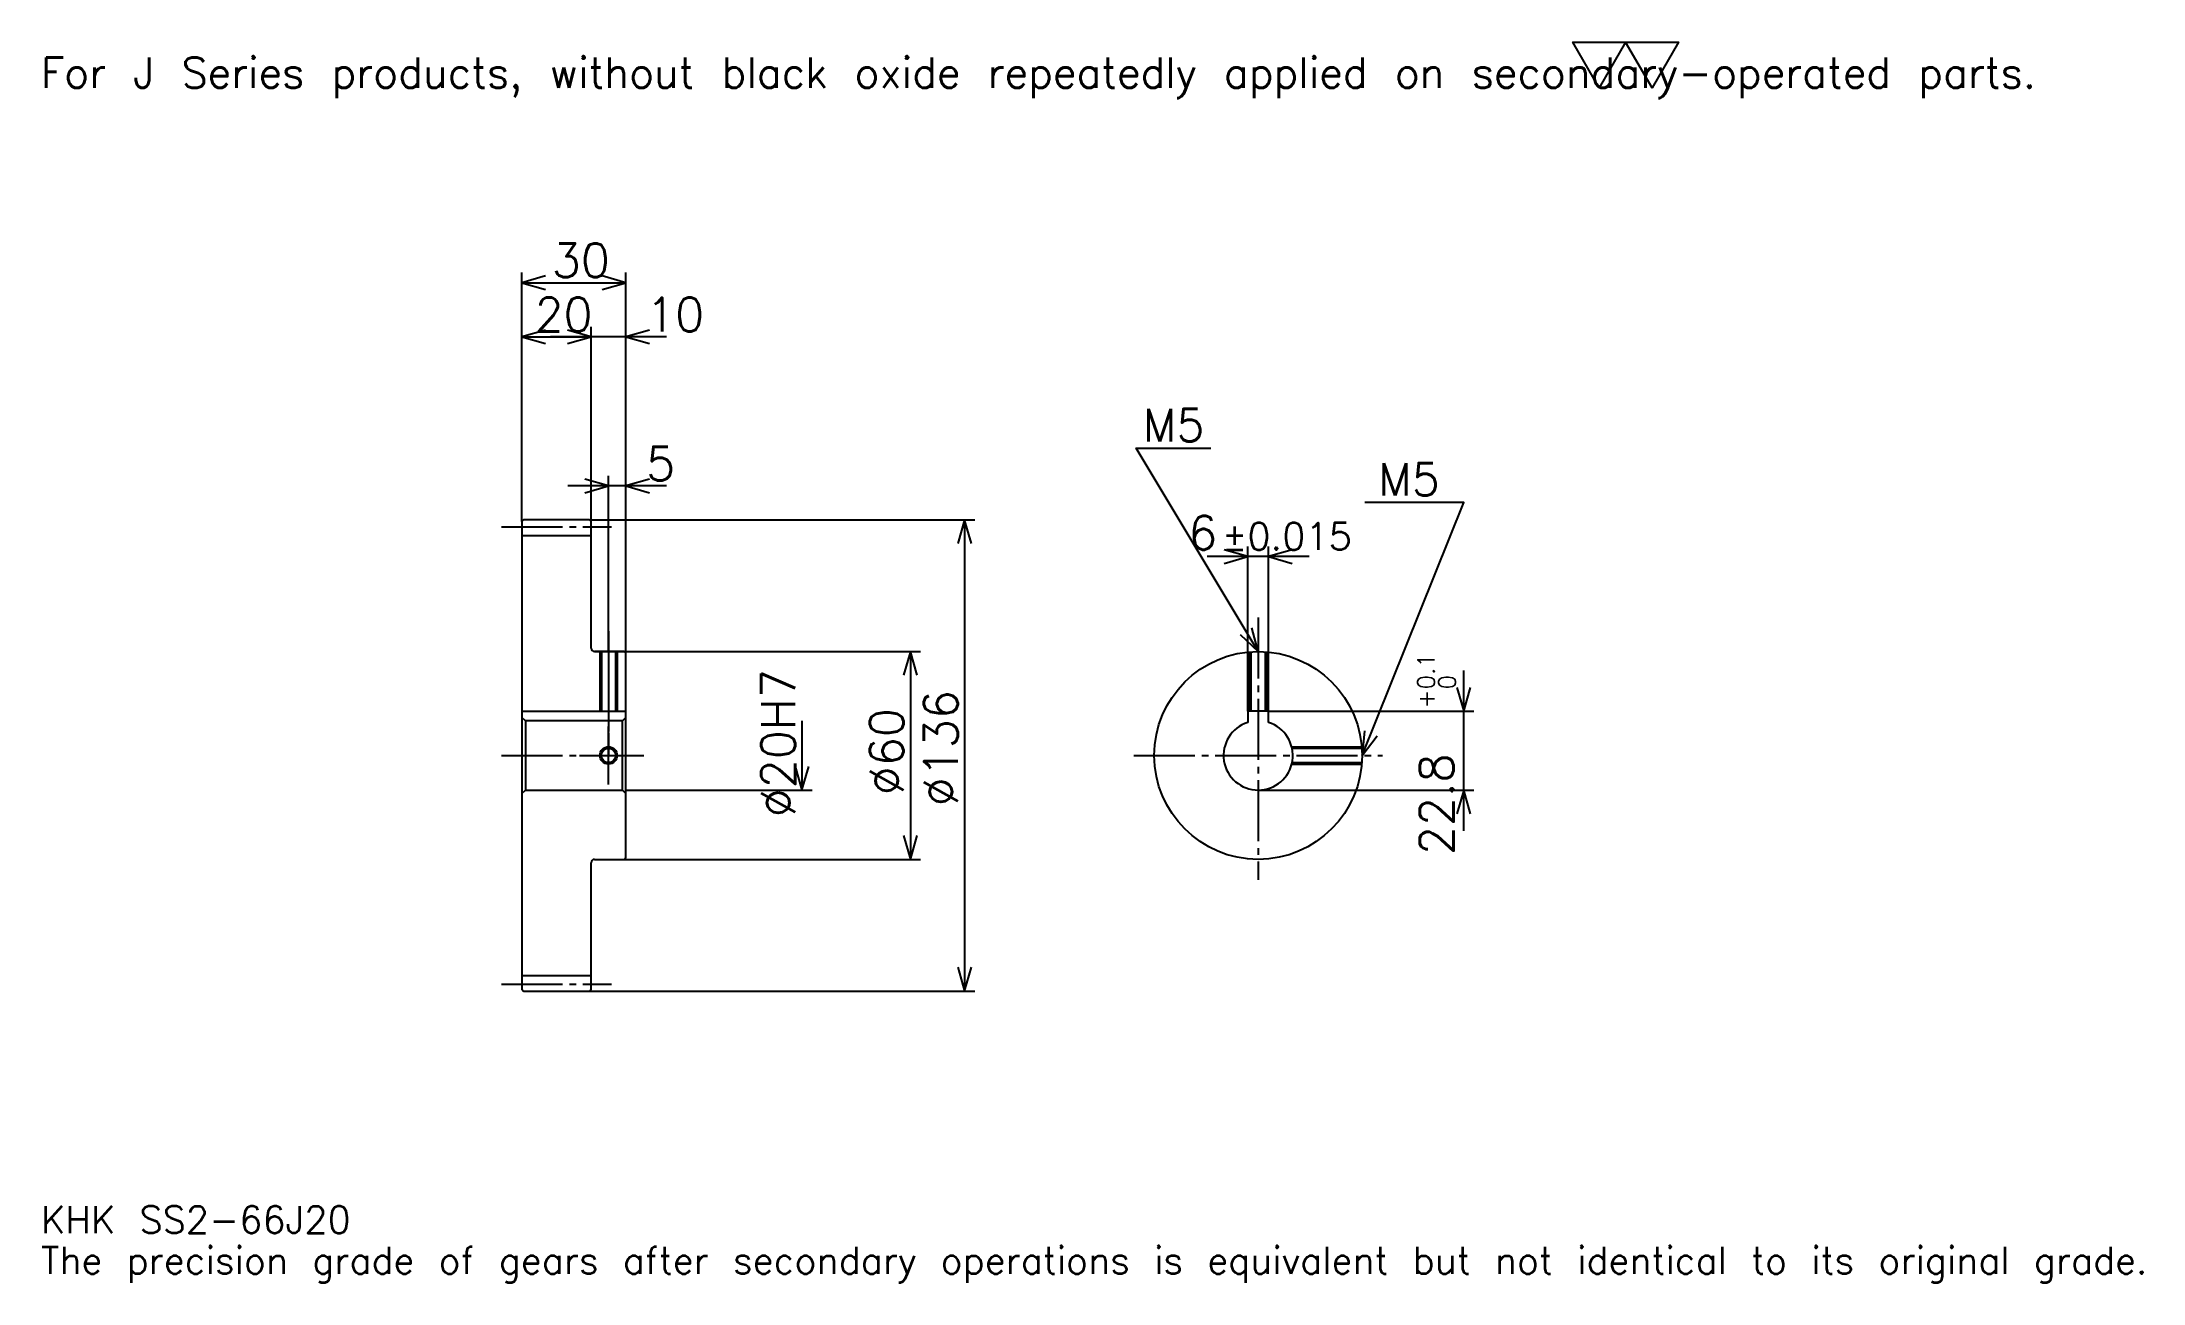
# Model space of a CAD drawing. Extents: x 20 to 627, y 7 to 365.
import ezdxf

# ---------------------------------------------------------------- set-up
doc = ezdxf.new("R2010")
doc.units = 0
doc.linetypes.add('DASHDOT', pattern=[23.478262, 17.608696, -1.956522, 1.956522, -1.956522])
doc.layers.get('0').update_dxf_attribs({"linetype": 'CONTINUOUS'})
doc.layers.add('DASHDOT', color=6, linetype='DASHDOT')
doc.styles.add('KANJI', font='TXT', dxfattribs={"bigfont": 'BIGFONT'})

msp = doc.modelspace()

# ---------------------------------------------------------------- linework, layer by layer
at = {"color": 5}
for p, q in [((158.478271, 227.456512), (158.478271, 298.869568)), ((188.478271, 227.456512), (188.478271, 298.869568)), ((158.478271, 295.934784), (188.478271, 295.934784)), ((158.478271, 280.282593), (178.478271, 280.282593)), ((200.217407, 280.282593), (166.739136, 280.282593)), ((178.478271, 227.456512), (178.478271, 283.217377)), ((200.217407, 237.23912), (171.739136, 237.23912)), ((183.478271, 227.456512), (183.478271, 240.173904)), ((158.478271, 226.956512), (158.478271, 227.456512)), ((177.978271, 227.456512), (188.478271, 227.456512)), ((178.478271, 226.956512), (178.478271, 227.456512)), ((183.478271, 189.456512), (183.478271, 227.456512)), ((183.478271, 189.456512), (183.478271, 227.456512)), ((188.478271, 227.456512), (289.239136, 227.456512)), ((188.478271, 188.956512), (188.478271, 227.456512)), ((286.304352, 227.456512), (286.304352, 91.456512)), ((368.086975, 172.256516), (368.086975, 219.782593)), ((374.086975, 172.256516), (374.086975, 219.782593)), ((385.826111, 216.847809), (356.347839, 216.847809)), ((179.478271, 189.456512), (188.478271, 189.456512)), ((188.478271, 189.456512), (273.586975, 189.456512)), ((270.652191, 189.456512), (270.652191, 129.456512)), ((430.434784, 137.717377), (430.434784, 183.995636)), ((374.086975, 172.256516), (433.369568, 172.256516)), ((239.347839, 169.456512), (239.347839, 149.456512)), ((188.478271, 149.456512), (242.282623, 149.456512)), ((371.086975, 149.456512), (433.369568, 149.456512)), ((179.478271, 129.456512), (188.478271, 129.456512)), ((188.478271, 129.456512), (273.586975, 129.456512)), ((177.978271, 91.456512), (188.478271, 91.456512)), ((188.478271, 91.456512), (289.239136, 91.456512))]:
    msp.add_line(p, q, dxfattribs=at)
at = {"color": 4}
for p, q in [((158.478271, 222.956512), (178.478271, 222.956512)), ((158.478271, 172.256516), (188.478271, 172.256516)), ((187.478271, 169.456512), (188.478271, 170.456512)), ((159.478271, 169.456512), (159.478271, 149.456512)), ((187.478271, 149.456512), (188.478271, 148.456512)), ((158.478271, 95.956512), (178.478271, 95.956512))]:
    msp.add_line(p, q, dxfattribs=at)
at = {"color": 7}
msp.add_lwpolyline([(469.565216, 352.17392), (461.934784, 365.399994), (492.456512, 365.399994), (484.82608, 352.17392), (477.195648, 365.399994), (469.565216, 352.17392)], dxfattribs=at)
at = {"color": 5}
for points in [[(165.326096, 297.891296), (158.478271, 295.934784), (165.326096, 293.978271)], [(181.630447, 293.978271), (188.478271, 295.934784), (181.630447, 297.891296)], [(165.326096, 282.239136), (158.478271, 280.282593), (165.326096, 278.32608)], [(171.630447, 278.32608), (178.478271, 280.282593), (171.630447, 282.239136)], [(171.630447, 278.32608), (178.478271, 280.282593), (171.630447, 282.239136)], [(195.326096, 282.239136), (188.478271, 280.282593), (195.326096, 278.32608)], [(371.086975, 189.456512), (335.869568, 248.152161), (357.391296, 248.152161)], [(176.630447, 235.282593), (183.478271, 237.23912), (176.630447, 239.195648)], [(195.326096, 239.195648), (188.478271, 237.23912), (195.326096, 235.282593)], [(401.086975, 159.456512), (430.434784, 232.5), (401.869568, 232.5)], [(288.260864, 220.608688), (286.304352, 227.456512), (284.347839, 220.608688)], [(361.239136, 214.891296), (368.086975, 216.847809), (361.239136, 218.804337)], [(380.934784, 218.804337), (374.086975, 216.847809), (380.934784, 214.891296)], [(365.886078, 194.321854), (371.086975, 189.456512), (369.241486, 196.335098)], [(272.608704, 182.608688), (270.652191, 189.456512), (268.695679, 182.608688)], [(428.478271, 179.10434), (430.434784, 172.256516), (432.391296, 179.10434)], [(401.824493, 166.54007), (401.086975, 159.456512), (405.455444, 165.081207)], [(237.391327, 156.304337), (239.347839, 149.456512), (241.304352, 156.304337)], [(432.391296, 142.608688), (430.434784, 149.456512), (428.478271, 142.608688)], [(268.695679, 136.304337), (270.652191, 129.456512), (272.608704, 136.304337)], [(284.347839, 98.304337), (286.304352, 91.456512), (288.260864, 98.304337)]]:
    msp.add_lwpolyline(points, dxfattribs=at)
at = {"color": 4}
for points in [[(178.478271, 190.456512), (178.478271, 226.956512), (177.978271, 227.456512), (158.978271, 227.456512), (158.478271, 226.956512), (158.478271, 148.456512)], [(179.478271, 129.456512), (187.978271, 129.456512), (188.478271, 129.956512), (188.478271, 188.956512), (187.978271, 189.456512), (179.478271, 189.456512)], [(180.978271, 189.456512), (180.978271, 172.256516)], [(181.413269, 189.456512), (181.413269, 172.256516)], [(185.543274, 189.456512), (185.543274, 172.256516)], [(185.978271, 189.456512), (185.978271, 172.256516)], [(368.586975, 172.256516), (368.586975, 189.352173)], [(369.021973, 172.256516), (369.021973, 189.385361)], [(373.151978, 172.256516), (373.151978, 189.385361)], [(373.586975, 172.256516), (373.586975, 189.352173)], [(158.478271, 148.456512), (159.478271, 149.456512), (187.478271, 149.456512), (187.478271, 169.456512), (159.478271, 169.456512), (158.478271, 170.456512)], [(374.086975, 168.995911), (374.086975, 172.256516), (368.086975, 172.256516), (368.086975, 168.995911)], [(380.769409, 161.956512), (400.982605, 161.956512)], [(380.871429, 161.521515), (401.015808, 161.521515)], [(380.769409, 156.956512), (400.982605, 156.956512)], [(380.871429, 157.39151), (401.015808, 157.39151)], [(158.478271, 148.456512), (158.478271, 91.956512), (158.978271, 91.456512), (177.978271, 91.456512), (178.478271, 91.956512), (178.478271, 128.456512)]]:
    msp.add_lwpolyline(points, dxfattribs=at)
for centre, radius in [((371.086975, 159.456512), 30), ((183.478271, 159.456512), 2.065)]:
    msp.add_circle(centre, radius, dxfattribs=at)
at = {"color": 7}
msp.add_circle((183.478271, 159.456512), 2.5, dxfattribs=at)
at = {"color": 4}
for centre, radius, start, end in [((179.478271, 190.456512), 1, 180, 270), ((371.086975, 159.456512), 10, 107.457602748, 72.542397252), ((179.478271, 128.456512), 1, 90, 180)]:
    msp.add_arc(centre, radius, start, end, dxfattribs=at)
at = {"layer": 'DASHDOT', "color": 7}
for p, q in [((152.608704, 225.456512), (184.347839, 225.456512)), ((371.086975, 199.23912), (371.086975, 123.586945)), ((183.478271, 189.456512), (183.478271, 159.456512)), ((152.608704, 159.456512), (194.347839, 159.456512)), ((335.217407, 159.456512), (406.956543, 159.456512)), ((152.608704, 93.456512), (184.347839, 93.456512))]:
    msp.add_line(p, q, dxfattribs=at)
for points in [[(183.478271, 195.32608), (183.478271, 166.386948)], [(183.478271, 151.086945), (183.478271, 167.82608)], [(175.108704, 159.456512), (191.847839, 159.456512)]]:
    msp.add_lwpolyline(points, dxfattribs=at)

# ---------------------------------------------------------------- texts
at = {"color": 7, "style": 'KANJI'}
for s, height, p in [('For J Series products, without black oxide repeatedly applied on secondary-operated parts.', 8.804348, (19.565218, 352.17392)), ('30', 9.782609, (167.119568, 297.5)), ('20', 9.782609, (162.119583, 281.847809)), ('10', 9.782609, (194.347839, 281.847809)), ('M5', 9.391305, (337.826111, 250.108688)), ('5', 9.782609, (194.347839, 238.804337)), ('M5', 9.391305, (405.782593, 234.456512)), ('6', 9.782609, (350.893738, 218.804337)), ('%%p0.015', 7.826087, (360.577301, 218.804337)), ('KHK SS2-66J20', 7.826087, (19.565218, 21.52174)), ('The precision grade of gears after secondary operations is equivalent but not identical to its original grade.', 7.826087, (19.565218, 9.782609))]:
    msp.add_text(s, height=height, dxfattribs=at).set_placement(p)
for s, height, p in [('%%c20H7', 9.782609, (237.391327, 141.603256)), ('0.1', 4.891304, (422.021729, 178.504059)), ('0', 4.891304, (428.086945, 178.504059)), ('%%c136', 9.782609, (284.347839, 144.782593)), ('+', 4.891304, (422.021729, 173.025787)), ('%%c60', 9.782609, (268.695679, 147.961945)), ('22.8', 9.782609, (427.5, 130.682785))]:
    msp.add_text(s, height=height, rotation=90, dxfattribs=at).set_placement(p)

doc.saveas('drawing.dxf')
